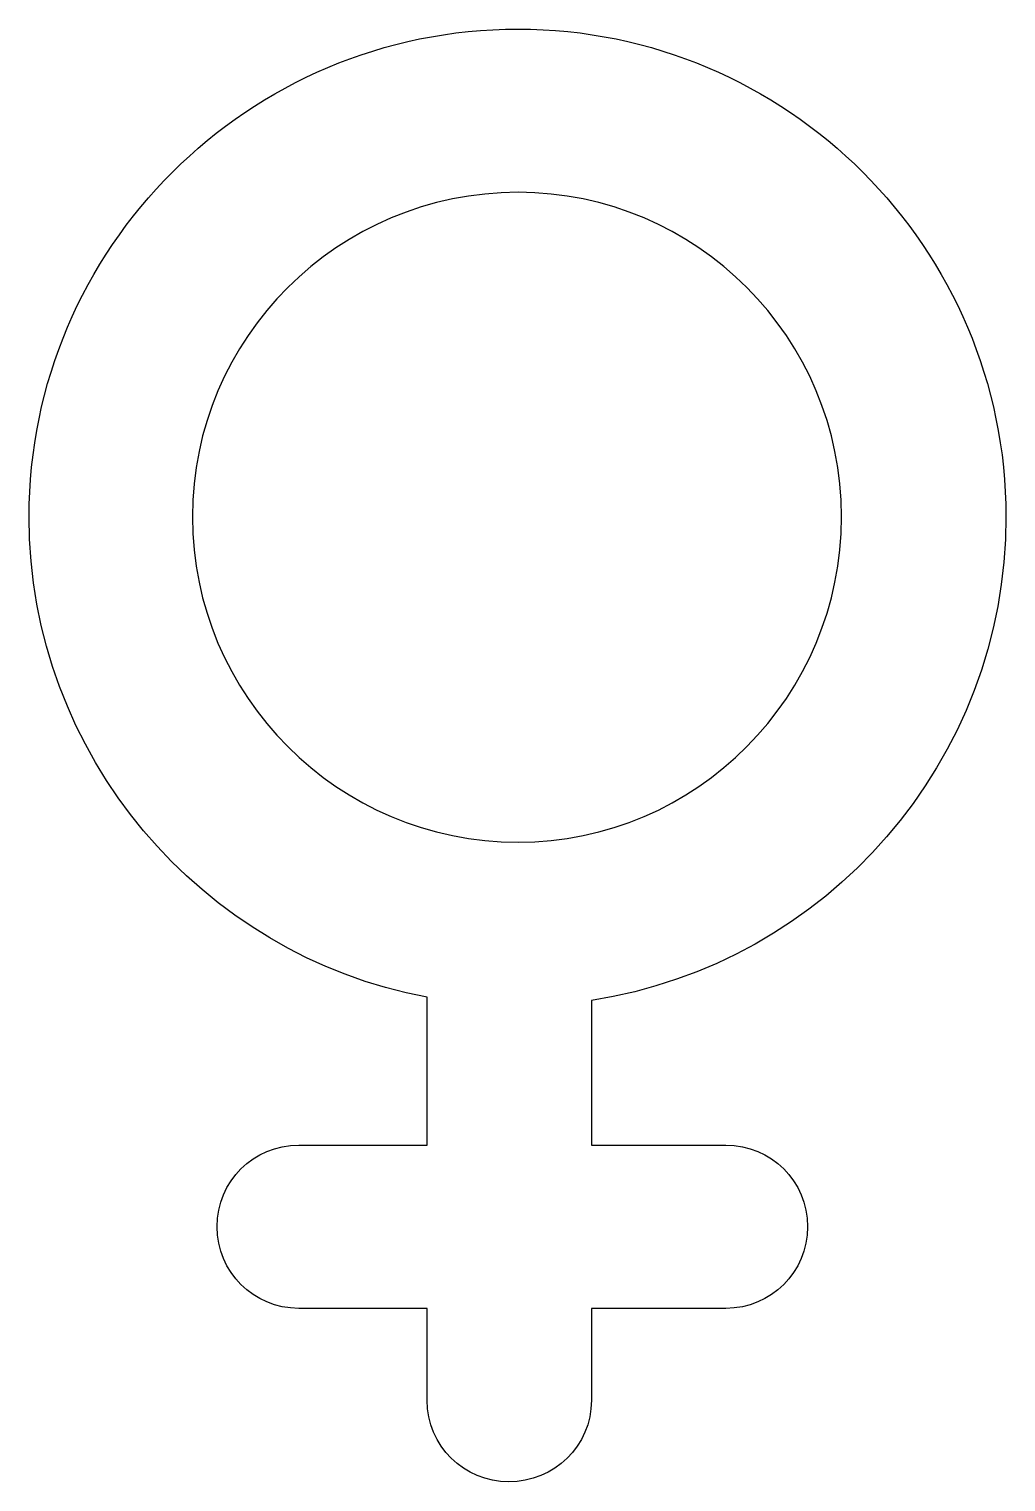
# Model space of a CAD drawing. Header units: centimetres. Extents: x -7 to 7, y -10.5 to 10.5.
import ezdxf

# ---------------------------------------------------------------- set-up
doc = ezdxf.new("R2010")
doc.units = ezdxf.units.CM
doc.header["$MEASUREMENT"] = 0
doc.layers.add('Layer 1', color=7, linetype='Continuous')

msp = doc.modelspace()

# ---------------------------------------------------------------- linework, layer by layer
at = {"layer": 'Layer 1'}
for points, knots in [([(0.00759, 10.46878), (-3.87932, 10.46878), (-7.03628, 7.31154), (-7.03628, 3.43997), (-7.03628, 3.43997), (-7.03628, -0.00017), (-4.5493, -2.87434), (-1.30287, -3.48473), (-1.30287, -3.48473), (-1.30287, -3.48473), (-1.30287, -5.61402), (-1.30287, -5.61402), (-1.30287, -5.61402), (-1.30287, -5.61402), (-3.14957, -5.61402), (-3.14957, -5.61402), (-3.14957, -5.61402), (-3.80478, -5.61402), (-4.32588, -6.13554), (-4.32588, -6.79075), (-4.32588, -6.79075), (-4.32588, -7.44599), (-3.80478, -7.96709), (-3.14957, -7.96709), (-3.14957, -7.96709), (-3.14957, -7.96709), (-1.30286, -7.96709), (-1.30286, -7.96709), (-1.30286, -7.96709), (-1.30286, -7.96709), (-1.30286, -9.29249), (-1.30286, -9.29249), (-1.30286, -9.29249), (-1.30286, -9.94773), (-0.76681, -10.46883), (-0.12655, -10.46883), (-0.12655, -10.46883), (0.52869, -10.46883), (1.06474, -9.94773), (1.06474, -9.29249), (1.06474, -9.29249), (1.06474, -9.29249), (1.06474, -7.96709), (1.06474, -7.96709), (1.06474, -7.96709), (1.06474, -7.96709), (3.00072, -7.96709), (3.00072, -7.96709), (3.00072, -7.96709), (3.65593, -7.96709), (4.17724, -7.44599), (4.17724, -6.79075), (4.17724, -6.79075), (4.17724, -6.13554), (3.65593, -5.61402), (3.00072, -5.61402), (3.00072, -5.61402), (3.00072, -5.61402), (1.06474, -5.61402), (1.06474, -5.61402), (1.06474, -5.61402), (1.06474, -5.61402), (1.06474, -3.52958), (1.06474, -3.52958), (1.06474, -3.52958), (4.44508, -3.00809), (7.03628, -0.08944), (7.03628, 3.43994), (7.03628, 3.43994), (7.03628, 7.31154), (3.87935, 10.46878), (0.00759, 10.46878)], [0, 0, 0, 0, 0.05263158, 0.05263158, 0.05263158, 0.05263158, 0.10526316, 0.10526316, 0.10526316, 0.10526316, 0.15789474, 0.15789474, 0.15789474, 0.15789474, 0.21052632, 0.21052632, 0.21052632, 0.21052632, 0.26315789, 0.26315789, 0.26315789, 0.26315789, 0.31578947, 0.31578947, 0.31578947, 0.31578947, 0.36842105, 0.36842105, 0.36842105, 0.36842105, 0.42105263, 0.42105263, 0.42105263, 0.42105263, 0.47368421, 0.47368421, 0.47368421, 0.47368421, 0.52631579, 0.52631579, 0.52631579, 0.52631579, 0.57894737, 0.57894737, 0.57894737, 0.57894737, 0.63157895, 0.63157895, 0.63157895, 0.63157895, 0.68421053, 0.68421053, 0.68421053, 0.68421053, 0.73684211, 0.73684211, 0.73684211, 0.73684211, 0.78947368, 0.78947368, 0.78947368, 0.78947368, 0.84210526, 0.84210526, 0.84210526, 0.84210526, 0.89473684, 0.89473684, 0.89473684, 0.89473684, 1, 1, 1, 1]), ([(0.00759, -1.2508), (-2.58363, -1.2508), (-4.68339, 0.86354), (-4.68339, 3.44), (-4.68339, 3.44), (-4.68339, 6.01606), (-2.5836, 8.11585), (0.00759, 8.11585), (0.00759, 8.11585), (2.58363, 8.11585), (4.66846, 6.01606), (4.66846, 3.44), (4.66846, 3.44), (4.66847, 0.86351), (2.58363, -1.2508), (0.00759, -1.2508)], [0, 0, 0, 0, 0.2, 0.2, 0.2, 0.2, 0.4, 0.4, 0.4, 0.4, 0.6, 0.6, 0.6, 0.6, 1, 1, 1, 1])]:
    msp.add_open_spline(points, degree=3, knots=knots, dxfattribs=at)

doc.saveas('drawing.dxf')
